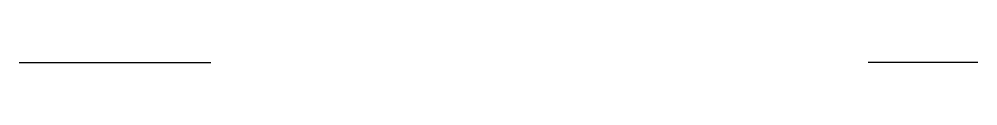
# Model space of a CAD drawing. Header units: millimetres. Extents: x 2500 to 6000, y 19000 to 19000.
import ezdxf

# ---------------------------------------------------------------- set-up
doc = ezdxf.new("R2010")
doc.units = ezdxf.units.MM
doc.layers.add('Standard', color=7, linetype='Continuous')

msp = doc.modelspace()

# ---------------------------------------------------------------- linework, layer by layer
at = {"layer": 'Standard'}
for p, q in [((2500, 19000, 4876.8), (3200, 19000, 4876.8)), ((6000, 19000, 4876.8), (5600, 19000, 4876.8))]:
    msp.add_line(p, q, dxfattribs=at)

doc.saveas('drawing.dxf')
